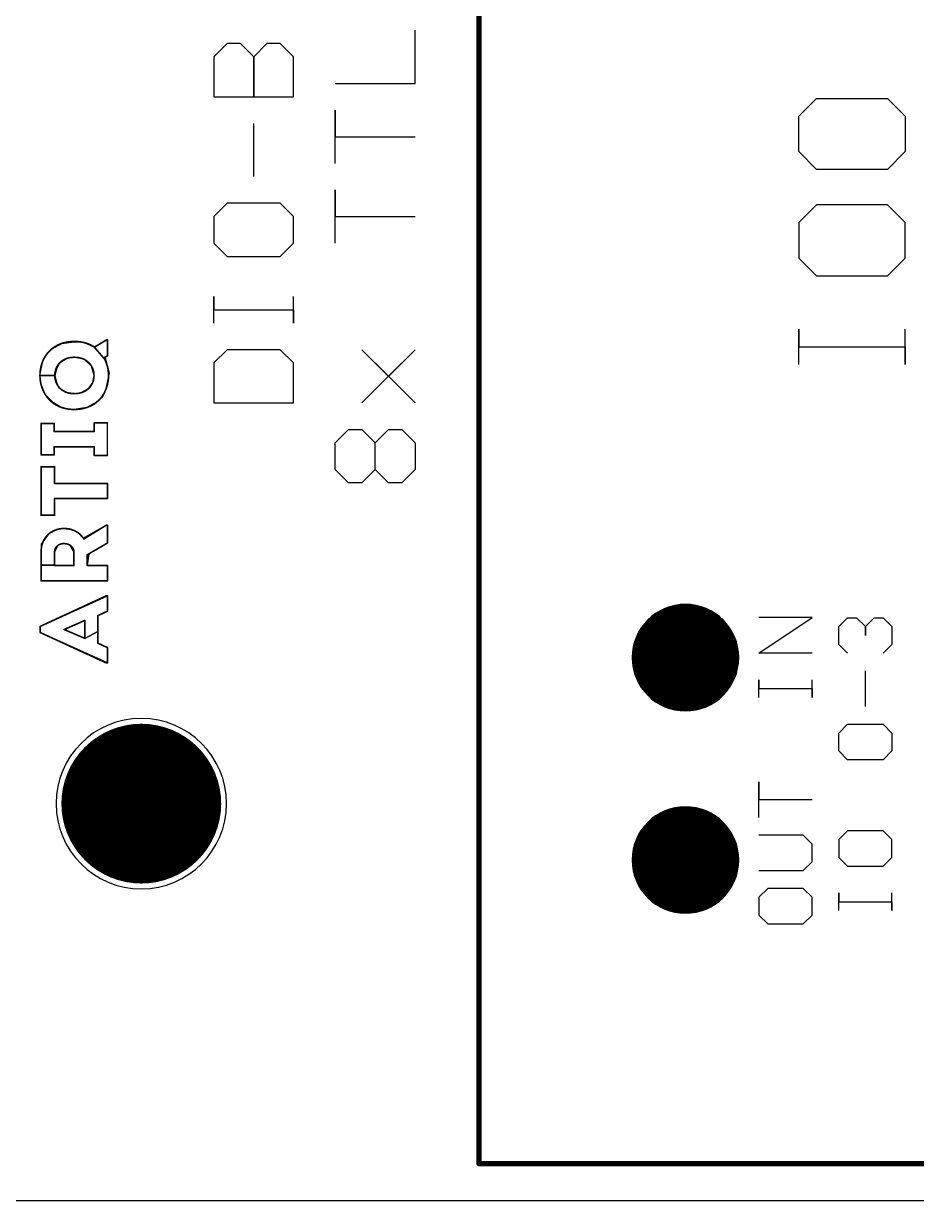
# Model space of a CAD drawing. Header units: millimetres. Extents: x 34 to 167, y 52 to 98.
# Drawn here: x 46.45 to 63.21, y 52.31 to 74.4 of the extents above; entities that cross this region are included whole.
import ezdxf

# ---------------------------------------------------------------- set-up
doc = ezdxf.new("R2010")
doc.units = ezdxf.units.MM
for name, color, linetype in [('BottomLayer', 5, 'Continuous'), ('Mechanical1', 6, 'Continuous'), ('MultiLayer', 9, 'Continuous'), ('PadHoleLayer', 156, 'Continuous'), ('TopLayer', 1, 'Continuous'), ('TopOverlay', 2, 'Continuous')]:
    doc.layers.add(name, color=color, linetype=linetype)

msp = doc.modelspace()

# ---------------------------------------------------------------- linework, layer by layer
at = {"layer": 'BottomLayer'}
for points, const_width in [([(58.374, 62.5, 1), (59.374, 62.5, 1)], 1), ([(48.281, 59.758, 1), (49.043, 59.758, 1)], 0.762), ([(58.374, 58.7, 1), (59.374, 58.7, 1)], 1)]:
    msp.add_lwpolyline(points, format="xyb", close=True, dxfattribs=dict(at, const_width=const_width))
at = {"layer": 'Mechanical1'}
for points in [[(59.874, 62.5, 1), (57.874, 62.5, 1)], [(57.874, 62.5, 1), (57.874, 62.5, 1)], [(59.874, 62.5, 1), (59.874, 62.5, 1)], [(50.262, 59.758, 1), (47.062, 59.758, 1)], [(47.062, 59.758, 1), (47.062, 59.758, 1)], [(50.262, 59.758, 1), (50.262, 59.758, 1)], [(59.874, 58.7, 1), (57.874, 58.7, 1)], [(57.874, 58.7, 1), (57.874, 58.7, 1)], [(59.874, 58.7, 1), (59.874, 58.7, 1)]]:
    msp.add_lwpolyline(points, format="xyb", close=True, dxfattribs=at)
msp.add_lwpolyline([(33.962, 52.308), (162.362, 52.308)], dxfattribs=at)
at = {"layer": 'MultiLayer'}
for points, const_width in [([(58.374, 62.5, 1), (59.374, 62.5, 1)], 1), ([(48.281, 59.758, 1), (49.043, 59.758, 1)], 0.762), ([(58.374, 58.7, 1), (59.374, 58.7, 1)], 1)]:
    msp.add_lwpolyline(points, format="xyb", close=True, dxfattribs=dict(at, const_width=const_width))
at = {"layer": 'PadHoleLayer'}
for points, const_width in [([(58.374, 62.5, 1), (59.374, 62.5, 1)], 1), ([(47.912, 59.758, 1), (49.412, 59.758, 1)], 1.5), ([(58.374, 58.7, 1), (59.374, 58.7, 1)], 1)]:
    msp.add_lwpolyline(points, format="xyb", close=True, dxfattribs=dict(at, const_width=const_width))
at = {"layer": 'TopLayer'}
for points, const_width in [([(58.374, 62.5, 1), (59.374, 62.5, 1)], 1), ([(48.281, 59.758, 1), (49.043, 59.758, 1)], 0.762), ([(58.374, 58.7, 1), (59.374, 58.7, 1)], 1)]:
    msp.add_lwpolyline(points, format="xyb", close=True, dxfattribs=dict(at, const_width=const_width))
at = {"layer": 'TopOverlay'}
for p, q in [((53.8, 73.279), (53.8, 74.279)), ((50.271, 74.029), (50.021, 73.779)), ((50.521, 74.029), (50.271, 74.029)), ((50.771, 73.779), (50.521, 74.029)), ((51.021, 74.029), (50.771, 73.779)), ((51.271, 74.029), (51.021, 74.029)), ((51.521, 73.779), (51.271, 74.029)), ((50.021, 73.779), (50.021, 73.029)), ((50.771, 73.779), (50.771, 73.029)), ((50.771, 73.029), (50.771, 73.779)), ((51.521, 73.029), (51.521, 73.779)), ((52.3, 73.279), (53.8, 73.279)), ((50.021, 73.029), (51.521, 73.029)), ((61.001, 72.665), (61.334, 72.998)), ((61.334, 72.998), (62.667, 72.998)), ((62.667, 72.998), (63, 72.665)), ((52.3, 71.779), (52.3, 72.779)), ((52.3, 72.779), (52.3, 72.279)), ((50.771, 71.529), (50.771, 72.529)), ((61.001, 71.999), (61.001, 72.665)), ((63, 72.665), (63, 71.999)), ((52.3, 72.279), (53.8, 72.279)), ((61.334, 71.665), (61.001, 71.999)), ((63, 71.999), (62.667, 71.665)), ((62.667, 71.665), (61.334, 71.665)), ((52.3, 70.28), (52.3, 71.279)), ((52.3, 71.279), (52.3, 70.78)), ((50.271, 71.03), (50.021, 70.78)), ((51.271, 71.03), (50.271, 71.03)), ((51.521, 70.78), (51.271, 71.03)), ((61.334, 70.999), (61.001, 70.666)), ((62.667, 70.999), (61.334, 70.999)), ((63, 70.666), (62.667, 70.999)), ((50.021, 70.78), (50.021, 70.28)), ((51.521, 70.28), (51.521, 70.78)), ((52.3, 70.78), (53.8, 70.78)), ((61.001, 70.666), (61.001, 69.999)), ((63, 69.999), (63, 70.666)), ((50.021, 70.28), (50.271, 70.03)), ((51.271, 70.03), (51.521, 70.28)), ((50.271, 70.03), (51.271, 70.03)), ((61.001, 69.999), (61.334, 69.666)), ((62.667, 69.666), (63, 69.999)), ((61.334, 69.666), (62.667, 69.666)), ((50.021, 68.78), (50.021, 69.28)), ((50.021, 69.28), (50.021, 69.03)), ((51.521, 68.78), (51.521, 69.28)), ((50.021, 69.03), (51.521, 69.03)), ((51.521, 69.03), (51.521, 68.78)), ((61.001, 68), (61.001, 68.666)), ((61.001, 68.666), (61.001, 68.333)), ((63, 68), (63, 68.666)), ((46.888, 68.2), (46.987, 68.299)), ((46.987, 68.299), (47.168, 68.398)), ((47.168, 68.398), (47.405, 68.431)), ((47.405, 68.431), (47.488, 68.431)), ((47.488, 68.431), (47.603, 68.41)), ((47.603, 68.41), (47.774, 68.335)), ((47.774, 68.335), (48.025, 68.464)), ((48.025, 68.464), (48.025, 68.163)), ((50.271, 68.28), (50.021, 68.031)), ((51.271, 68.28), (50.271, 68.28)), ((51.521, 68.031), (51.271, 68.28)), ((52.8, 67.281), (53.8, 68.28)), ((53.3, 67.781), (52.8, 68.28)), ((52.8, 68.28), (53.8, 67.281)), ((53.8, 68.28), (53.3, 67.781)), ((61.001, 68.333), (63, 68.333)), ((63, 68.333), (63, 68)), ((46.76, 67.797), (46.815, 68.07)), ((46.815, 68.07), (46.888, 68.2)), ((47.27, 68.118), (47.127, 68.029)), ((47.405, 68.138), (47.27, 68.118)), ((47.597, 68.095), (47.405, 68.138)), ((47.727, 67.97), (47.597, 68.095)), ((48.025, 68.163), (47.987, 68.127)), ((47.987, 68.127), (48.057, 67.841)), ((47.069, 67.917), (47.038, 67.797)), ((47.127, 68.029), (47.069, 67.917)), ((47.775, 67.797), (47.727, 67.97)), ((48.057, 67.841), (47.992, 67.521)), ((50.021, 68.031), (50.021, 67.281)), ((51.521, 67.281), (51.521, 68.031)), ((46.787, 67.615), (46.76, 67.797)), ((46.76, 67.797), (47.038, 67.797)), ((47.038, 67.797), (46.76, 67.797)), ((46.859, 67.439), (46.787, 67.615)), ((47.038, 67.797), (47.069, 67.666)), ((47.069, 67.666), (47.117, 67.564)), ((47.686, 67.564), (47.752, 67.666)), ((47.752, 67.666), (47.775, 67.797)), ((47.015, 67.285), (46.859, 67.439)), ((47.117, 67.564), (47.27, 67.475)), ((47.27, 67.475), (47.478, 67.46)), ((47.478, 67.46), (47.542, 67.475)), ((47.542, 67.475), (47.686, 67.564)), ((47.992, 67.521), (47.93, 67.386)), ((47.142, 67.208), (47.015, 67.285)), ((47.284, 67.163), (47.142, 67.208)), ((47.641, 67.194), (47.405, 67.158)), ((47.822, 67.293), (47.641, 67.194)), ((47.93, 67.386), (47.822, 67.293)), ((50.021, 67.281), (51.521, 67.281)), ((47.405, 67.158), (47.284, 67.163)), ((47.027, 66.894), (46.782, 66.894)), ((46.782, 66.894), (46.782, 66.309)), ((47.027, 66.743), (47.027, 66.894)), ((47.778, 66.743), (47.027, 66.743)), ((48.025, 66.906), (47.778, 66.906)), ((47.778, 66.906), (47.778, 66.743)), ((48.025, 66.296), (48.025, 66.906)), ((52.3, 66.531), (52.55, 66.781)), ((52.55, 66.781), (52.8, 66.781)), ((52.8, 66.781), (53.05, 66.531)), ((53.05, 66.531), (53.3, 66.781)), ((53.3, 66.781), (53.55, 66.781)), ((53.55, 66.781), (53.8, 66.531)), ((52.3, 66.031), (52.3, 66.531)), ((53.05, 66.031), (53.05, 66.531)), ((53.8, 66.531), (53.8, 66.031)), ((46.782, 66.309), (47.027, 66.309)), ((47.027, 66.309), (47.027, 66.459)), ((47.027, 66.459), (47.778, 66.459)), ((47.778, 66.459), (47.778, 66.296)), ((47.778, 66.296), (48.025, 66.296)), ((46.782, 66.084), (47.035, 66.084)), ((46.782, 65.171), (46.782, 66.084)), ((47.035, 66.084), (47.035, 65.771)), ((52.55, 65.781), (52.3, 66.031)), ((53.05, 66.031), (52.8, 65.781)), ((53.3, 65.781), (53.05, 66.031)), ((53.8, 66.031), (53.55, 65.781)), ((47.035, 65.771), (48.025, 65.771)), ((48.025, 65.771), (48.025, 65.487)), ((52.8, 65.781), (52.55, 65.781)), ((53.55, 65.781), (53.3, 65.781)), ((48.025, 65.487), (47.035, 65.487)), ((47.035, 65.487), (47.035, 65.171)), ((47.035, 65.171), (46.782, 65.171)), ((47.574, 64.744), (48.004, 64.986)), ((48.004, 64.986), (48.025, 64.986)), ((48.025, 64.986), (48.025, 64.651)), ((46.791, 64.627), (46.933, 64.828)), ((46.933, 64.828), (47.078, 64.903)), ((47.078, 64.903), (47.193, 64.923)), ((47.193, 64.923), (47.358, 64.903)), ((47.358, 64.903), (47.472, 64.846)), ((47.472, 64.846), (47.574, 64.744)), ((46.782, 64.238), (46.791, 64.627)), ((47.093, 64.603), (47.035, 64.484)), ((47.188, 64.64), (47.093, 64.603)), ((47.318, 64.615), (47.188, 64.64)), ((47.397, 64.484), (47.318, 64.615)), ((48.025, 64.651), (47.676, 64.448)), ((47.035, 64.484), (47.035, 64.238)), ((47.397, 64.228), (47.397, 64.484)), ((47.676, 64.448), (47.647, 64.229)), ((46.782, 63.941), (46.782, 64.238)), ((46.782, 64.238), (47.397, 64.228)), ((47.035, 64.238), (46.782, 64.238)), ((47.647, 64.229), (48.025, 64.229)), ((48.025, 64.229), (48.025, 63.941)), ((48.025, 63.941), (46.782, 63.941)), ((46.765, 63.086), (48.025, 63.659)), ((48.025, 63.659), (48.025, 63.371)), ((47.604, 63.199), (47.215, 63.027)), ((47.604, 62.86), (47.604, 63.199)), ((48.025, 63.371), (47.844, 63.286)), ((47.844, 63.286), (47.844, 62.992)), ((60.25, 62.583), (61.25, 63.25)), ((61.25, 63.25), (60.25, 63.25)), ((61.75, 63.082), (61.917, 63.248)), ((61.917, 63.248), (62.084, 63.248)), ((62.084, 63.248), (62.25, 63.082)), ((62.25, 63.082), (62.417, 63.248)), ((62.417, 63.248), (62.583, 63.248)), ((62.583, 63.248), (62.75, 63.082)), ((46.765, 62.971), (46.765, 63.086)), ((48.025, 62.4), (46.765, 62.971)), ((47.215, 63.027), (47.604, 62.86)), ((47.844, 62.992), (47.604, 62.86)), ((47.604, 62.86), (47.844, 62.992)), ((47.844, 62.992), (47.844, 62.773)), ((61.75, 62.748), (61.75, 63.082)), ((62.25, 63.082), (62.25, 62.915)), ((62.25, 62.915), (62.25, 63.082)), ((62.75, 63.082), (62.75, 62.748)), ((47.844, 62.773), (48.025, 62.688)), ((48.025, 62.688), (48.025, 62.4)), ((61.25, 62.583), (60.25, 62.583)), ((61.917, 62.582), (61.75, 62.748)), ((62.75, 62.748), (62.583, 62.582)), ((62.25, 61.582), (62.25, 62.249)), ((60.25, 61.75), (60.25, 62.083)), ((60.25, 62.083), (60.25, 61.917)), ((60.25, 61.917), (61.25, 61.917)), ((61.25, 61.75), (61.25, 62.083)), ((61.25, 61.917), (61.25, 61.75)), ((61.75, 61.082), (61.917, 61.249)), ((61.917, 61.249), (62.583, 61.249)), ((62.583, 61.249), (62.75, 61.082)), ((61.75, 60.749), (61.75, 61.082)), ((62.75, 61.082), (62.75, 60.749)), ((61.917, 60.582), (61.75, 60.749)), ((62.583, 60.582), (61.917, 60.582)), ((62.75, 60.749), (62.583, 60.582)), ((60.25, 59.499), (60.25, 60.166)), ((60.25, 60.166), (60.25, 59.833)), ((60.25, 59.833), (61.25, 59.833)), ((61.917, 59.25), (61.75, 59.083)), ((62.583, 59.25), (61.917, 59.25)), ((62.75, 59.083), (62.583, 59.25)), ((61.083, 59.166), (60.25, 59.166)), ((61.25, 59), (61.083, 59.166)), ((61.25, 58.666), (61.25, 59)), ((61.75, 59.083), (61.75, 58.75)), ((62.75, 58.75), (62.75, 59.083)), ((61.083, 58.5), (61.25, 58.666)), ((61.75, 58.75), (61.917, 58.583)), ((61.917, 58.583), (62.583, 58.583)), ((62.583, 58.583), (62.75, 58.75)), ((60.25, 58.5), (61.083, 58.5)), ((60.417, 58.166), (60.25, 58)), ((61.083, 58.166), (60.417, 58.166)), ((61.25, 58), (61.083, 58.166)), ((60.25, 58), (60.25, 57.667)), ((61.25, 57.667), (61.25, 58)), ((61.75, 57.75), (61.75, 58.083)), ((61.75, 58.083), (61.75, 57.917)), ((61.75, 57.917), (62.75, 57.917)), ((62.75, 57.75), (62.75, 58.083)), ((62.75, 57.917), (62.75, 57.75)), ((60.25, 57.667), (60.417, 57.5)), ((60.417, 57.5), (61.083, 57.5)), ((61.083, 57.5), (61.25, 57.667))]:
    msp.add_line(p, q, dxfattribs=at)
for points, const_width in [([(55, 66), (55, 90)], 0.1), ([(47.774, 68.335), (47.969, 68.11)], 0.03), ([(47.774, 68.335), (47.785, 68.329)], 0.03), ([(47.785, 68.329), (48.009, 68.464)], 0.03), ([(48.009, 68.464), (48.025, 68.464)], 0.03), ([(48.025, 68.163), (48.025, 68.464)], 0.03), ([(47.96, 68.128), (48.025, 68.163)], 0.03), ([(47.96, 68.128), (47.969, 68.11)], 0.03), ([(46.782, 66.309), (46.782, 66.894)], 0.03), ([(46.782, 66.894), (47.027, 66.894)], 0.03), ([(47.027, 66.743), (47.027, 66.894)], 0.03), ([(47.027, 66.743), (47.778, 66.743)], 0.03), ([(47.778, 66.743), (47.778, 66.906)], 0.03), ([(47.778, 66.906), (48.025, 66.906)], 0.03), ([(48.025, 66.296), (48.025, 66.906)], 0.03), ([(46.782, 66.309), (47.027, 66.309)], 0.03), ([(47.027, 66.459), (47.778, 66.459)], 0.03), ([(47.027, 66.309), (47.027, 66.459)], 0.03), ([(47.778, 66.296), (47.778, 66.459)], 0.03), ([(47.778, 66.296), (48.025, 66.296)], 0.03), ([(46.782, 65.171), (46.782, 66.084)], 0.03), ([(46.782, 66.084), (47.035, 66.084)], 0.03), ([(47.035, 65.771), (47.035, 66.084)], 0.03), ([(55, 62), (55, 66)], 0.1), ([(47.035, 65.771), (48.025, 65.771)], 0.03), ([(48.025, 65.487), (48.025, 65.771)], 0.03), ([(47.035, 65.171), (47.035, 65.487)], 0.03), ([(47.035, 65.487), (48.025, 65.487)], 0.03), ([(46.782, 65.171), (47.035, 65.171)], 0.03), ([(47.585, 64.727), (48.004, 64.985)], 0.03), ([(48.004, 64.985), (48.025, 64.985)], 0.03), ([(48.025, 64.65), (48.025, 64.985)], 0.03), ([(47.574, 64.743), (47.585, 64.727)], 0.03), ([(47.647, 64.43), (48.025, 64.65)], 0.03), ([(46.782, 63.94), (46.782, 64.483)], 0.03), ([(47.034, 64.468), (47.035, 64.483)], 0.03), ([(47.034, 64.452), (47.034, 64.468)], 0.03), ([(47.034, 64.436), (47.034, 64.452)], 0.03), ([(47.034, 64.42), (47.034, 64.436)], 0.03), ([(47.034, 64.405), (47.034, 64.42)], 0.03), ([(47.034, 64.405), (47.034, 64.389)], 0.03), ([(47.034, 64.389), (47.034, 64.373)], 0.03), ([(47.034, 64.373), (47.034, 64.357)], 0.03), ([(47.034, 64.357), (47.034, 64.325)], 0.03), ([(47.034, 64.325), (47.034, 64.317)], 0.03), ([(47.034, 64.317), (47.034, 64.31)], 0.03), ([(47.034, 64.31), (47.034, 64.302)], 0.03), ([(47.034, 64.302), (47.034, 64.294)], 0.03), ([(47.034, 64.294), (47.035, 64.286)], 0.03), ([(47.035, 64.286), (47.035, 64.279)], 0.03), ([(47.397, 64.227), (47.397, 64.483)], 0.03), ([(47.647, 64.228), (47.647, 64.43)], 0.03), ([(47.035, 64.279), (47.035, 64.271)], 0.03), ([(47.035, 64.271), (47.035, 64.263)], 0.03), ([(47.035, 64.263), (47.035, 64.248)], 0.03), ([(47.035, 64.227), (47.035, 64.248)], 0.03), ([(47.035, 64.227), (47.397, 64.227)], 0.03), ([(47.647, 64.228), (48.025, 64.228)], 0.03), ([(48.025, 63.94), (48.025, 64.228)], 0.03), ([(46.782, 63.94), (48.025, 63.94)], 0.03), ([(46.765, 63.086), (48.003, 63.659)], 0.03), ([(48.003, 63.659), (48.025, 63.659)], 0.03), ([(48.025, 63.371), (48.025, 63.659)], 0.03), ([(47.215, 63.027), (47.604, 63.199)], 0.03), ([(47.604, 62.86), (47.604, 63.199)], 0.03), ([(47.844, 63.286), (48.025, 63.371)], 0.03), ([(47.844, 62.773), (47.844, 63.286)], 0.03), ([(46.765, 62.971), (46.765, 63.086)], 0.03), ([(46.765, 62.971), (48.003, 62.4)], 0.03), ([(47.215, 63.027), (47.604, 62.86)], 0.03), ([(47.844, 62.773), (48.025, 62.688)], 0.03), ([(48.025, 62.4), (48.025, 62.688)], 0.03), ([(48.003, 62.4), (48.025, 62.4)], 0.03), ([(55, 53), (55, 62)], 0.1), ([(55, 53), (98.25, 53)], 0.1)]:
    msp.add_lwpolyline(points, dxfattribs=dict(at, const_width=const_width))
at = {"layer": 'TopOverlay', "const_width": 0.03}
for points in [[(46.815, 68.07, -0.121713), (46.987, 68.299)], [(46.987, 68.299, -0.08923), (47.168, 68.398)], [(47.168, 68.398, -0.082173), (47.405, 68.435)], [(47.405, 68.435, -0.024862), (47.488, 68.431)], [(47.488, 68.431, -0.041128), (47.604, 68.41)], [(47.604, 68.41, -0.076296), (47.774, 68.335)], [(46.76, 67.797, -0.10144), (46.815, 68.07)], [(47.127, 68.029, -0.130203), (47.27, 68.118)], [(47.27, 68.118, -0.040287), (47.334, 68.133)], [(47.334, 68.133, -0.036986), (47.405, 68.138)], [(47.405, 68.138, -0.076951), (47.542, 68.118)], [(47.542, 68.118, -0.042274), (47.597, 68.095)], [(47.597, 68.095, -0.283151), (47.775, 67.797)], [(47.969, 68.11, -0.012843), (47.984, 68.081)], [(47.984, 68.081, -0.10974), (48.047, 67.792)], [(47.038, 67.797, -0.188409), (47.127, 68.029)], [(46.859, 67.439, -0.139016), (46.76, 67.797)], [(47.215, 67.498, -0.282047), (47.038, 67.797)], [(47.775, 67.797, -0.189487), (47.686, 67.564)], [(48.047, 67.792, -0.101479), (47.992, 67.521)], [(47.28, 67.168, -0.223663), (46.859, 67.439)], [(47.27, 67.475, -0.042507), (47.215, 67.498)], [(47.405, 67.455, -0.07753), (47.27, 67.475)], [(47.478, 67.46, -0.036709), (47.405, 67.455)], [(47.542, 67.475, -0.040012), (47.478, 67.46)], [(47.686, 67.564, -0.129767), (47.542, 67.475)], [(47.992, 67.521, -0.121683), (47.822, 67.293)], [(47.405, 67.158, -0.039292), (47.28, 67.168)], [(47.641, 67.195, -0.082179), (47.405, 67.158)], [(47.822, 67.293, -0.08921), (47.641, 67.195)], [(46.811, 64.654, -0.134946), (46.933, 64.827)], [(46.933, 64.827, -0.098514), (47.078, 64.904)], [(47.078, 64.904, -0.153363), (47.358, 64.902)], [(47.358, 64.902, -0.167062), (47.574, 64.743)], [(46.782, 64.483, -0.027406), (46.785, 64.543)], [(46.785, 64.543, -0.059848), (46.811, 64.654)], [(47.035, 64.483, -0.09313), (47.045, 64.541)], [(47.045, 64.541, -0.138672), (47.093, 64.602)], [(47.093, 64.602, -0.038316), (47.114, 64.616)], [(47.114, 64.616, -0.03453), (47.138, 64.627)], [(47.138, 64.627, -0.061061), (47.188, 64.639)], [(47.188, 64.639, -0.028782), (47.214, 64.64)], [(47.214, 64.64, -0.091249), (47.294, 64.625)], [(47.294, 64.625, -0.034206), (47.318, 64.614)], [(47.318, 64.614, -0.037523), (47.339, 64.6)], [(47.339, 64.6, -0.04135), (47.358, 64.582)], [(47.358, 64.582, -0.193784), (47.397, 64.483)]]:
    msp.add_lwpolyline(points, format="xyb", dxfattribs=at)
at = {"layer": 'TopOverlay'}
for points, const_width in [([(46.979, 68.299, 1), (46.994, 68.299, 1)], 0.015), ([(46.979, 68.299, 1), (46.994, 68.299, 1)], 0.015), ([(47.16, 68.398, 1), (47.175, 68.398, 1)], 0.015), ([(47.16, 68.398, 1), (47.175, 68.398, 1)], 0.015), ([(47.398, 68.435, 1), (47.413, 68.435, 1)], 0.015), ([(47.398, 68.435, 1), (47.413, 68.435, 1)], 0.015), ([(47.48, 68.431, 1), (47.495, 68.431, 1)], 0.015), ([(47.48, 68.431, 1), (47.495, 68.431, 1)], 0.015), ([(47.596, 68.41, 1), (47.611, 68.41, 1)], 0.015), ([(47.596, 68.41, 1), (47.611, 68.41, 1)], 0.015), ([(47.767, 68.335, 1), (47.782, 68.335, 1)], 0.015), ([(47.767, 68.335, 1), (47.782, 68.335, 1)], 0.015), ([(47.767, 68.335, 1), (47.782, 68.335, 1)], 0.015), ([(47.778, 68.329, 1), (47.793, 68.329, 1)], 0.015), ([(47.778, 68.329, 1), (47.793, 68.329, 1)], 0.015), ([(48.002, 68.464, 1), (48.017, 68.464, 1)], 0.015), ([(48.002, 68.464, 1), (48.017, 68.464, 1)], 0.015), ([(48.018, 68.464, 1), (48.033, 68.464, 1)], 0.015), ([(48.018, 68.464, 1), (48.033, 68.464, 1)], 0.015), ([(46.808, 68.07, 1), (46.823, 68.07, 1)], 0.015), ([(46.808, 68.07, 1), (46.823, 68.07, 1)], 0.015), ([(47.263, 68.118, 1), (47.278, 68.118, 1)], 0.015), ([(47.263, 68.118, 1), (47.278, 68.118, 1)], 0.015), ([(47.326, 68.133, 1), (47.341, 68.133, 1)], 0.015), ([(47.326, 68.133, 1), (47.341, 68.133, 1)], 0.015), ([(47.398, 68.138, 1), (47.413, 68.138, 1)], 0.015), ([(47.398, 68.138, 1), (47.413, 68.138, 1)], 0.015), ([(47.534, 68.118, 1), (47.549, 68.118, 1)], 0.015), ([(47.534, 68.118, 1), (47.549, 68.118, 1)], 0.015), ([(47.59, 68.095, 1), (47.605, 68.095, 1)], 0.015), ([(47.59, 68.095, 1), (47.605, 68.095, 1)], 0.015), ([(47.952, 68.128, 1), (47.967, 68.128, 1)], 0.015), ([(47.952, 68.128, 1), (47.967, 68.128, 1)], 0.015), ([(47.962, 68.11, 1), (47.977, 68.11, 1)], 0.015), ([(47.962, 68.11, 1), (47.977, 68.11, 1)], 0.015), ([(47.962, 68.11, 1), (47.977, 68.11, 1)], 0.015), ([(47.976, 68.081, 1), (47.991, 68.081, 1)], 0.015), ([(47.976, 68.081, 1), (47.991, 68.081, 1)], 0.015), ([(48.018, 68.163, 1), (48.033, 68.163, 1)], 0.015), ([(48.018, 68.163, 1), (48.033, 68.163, 1)], 0.015), ([(47.12, 68.029, 1), (47.135, 68.029, 1)], 0.015), ([(47.12, 68.029, 1), (47.135, 68.029, 1)], 0.015), ([(46.752, 67.797, 1), (46.767, 67.797, 1)], 0.015), ([(46.752, 67.797, 1), (46.767, 67.797, 1)], 0.015), ([(47.031, 67.797, 1), (47.046, 67.797, 1)], 0.015), ([(47.031, 67.797, 1), (47.046, 67.797, 1)], 0.015), ([(47.768, 67.797, 1), (47.783, 67.797, 1)], 0.015), ([(47.768, 67.797, 1), (47.783, 67.797, 1)], 0.015), ([(48.039, 67.792, 1), (48.054, 67.792, 1)], 0.015), ([(48.039, 67.792, 1), (48.054, 67.792, 1)], 0.015), ([(46.852, 67.439, 1), (46.867, 67.439, 1)], 0.015), ([(46.852, 67.439, 1), (46.867, 67.439, 1)], 0.015), ([(47.207, 67.498, 1), (47.222, 67.498, 1)], 0.015), ([(47.207, 67.498, 1), (47.222, 67.498, 1)], 0.015), ([(47.263, 67.475, 1), (47.278, 67.475, 1)], 0.015), ([(47.263, 67.475, 1), (47.278, 67.475, 1)], 0.015), ([(47.398, 67.455, 1), (47.413, 67.455, 1)], 0.015), ([(47.398, 67.455, 1), (47.413, 67.455, 1)], 0.015), ([(47.47, 67.46, 1), (47.485, 67.46, 1)], 0.015), ([(47.47, 67.46, 1), (47.485, 67.46, 1)], 0.015), ([(47.534, 67.475, 1), (47.549, 67.475, 1)], 0.015), ([(47.534, 67.475, 1), (47.549, 67.475, 1)], 0.015), ([(47.678, 67.564, 1), (47.693, 67.564, 1)], 0.015), ([(47.678, 67.564, 1), (47.693, 67.564, 1)], 0.015), ([(47.984, 67.521, 1), (47.999, 67.521, 1)], 0.015), ([(47.984, 67.521, 1), (47.999, 67.521, 1)], 0.015), ([(47.272, 67.168, 1), (47.287, 67.168, 1)], 0.015), ([(47.272, 67.168, 1), (47.287, 67.168, 1)], 0.015), ([(47.398, 67.158, 1), (47.413, 67.158, 1)], 0.015), ([(47.398, 67.158, 1), (47.413, 67.158, 1)], 0.015), ([(47.634, 67.195, 1), (47.649, 67.195, 1)], 0.015), ([(47.634, 67.195, 1), (47.649, 67.195, 1)], 0.015), ([(47.814, 67.293, 1), (47.829, 67.293, 1)], 0.015), ([(47.814, 67.293, 1), (47.829, 67.293, 1)], 0.015), ([(46.774, 66.894, 1), (46.789, 66.894, 1)], 0.015), ([(46.774, 66.894, 1), (46.789, 66.894, 1)], 0.015), ([(47.02, 66.894, 1), (47.035, 66.894, 1)], 0.015), ([(47.02, 66.894, 1), (47.035, 66.894, 1)], 0.015), ([(47.02, 66.743, 1), (47.035, 66.743, 1)], 0.015), ([(47.02, 66.743, 1), (47.035, 66.743, 1)], 0.015), ([(47.771, 66.906, 1), (47.786, 66.906, 1)], 0.015), ([(47.771, 66.906, 1), (47.786, 66.906, 1)], 0.015), ([(47.771, 66.743, 1), (47.786, 66.743, 1)], 0.015), ([(47.771, 66.743, 1), (47.786, 66.743, 1)], 0.015), ([(48.018, 66.906, 1), (48.033, 66.906, 1)], 0.015), ([(48.018, 66.906, 1), (48.033, 66.906, 1)], 0.015), ([(46.774, 66.309, 1), (46.789, 66.309, 1)], 0.015), ([(46.774, 66.309, 1), (46.789, 66.309, 1)], 0.015), ([(47.02, 66.459, 1), (47.035, 66.459, 1)], 0.015), ([(47.02, 66.459, 1), (47.035, 66.459, 1)], 0.015), ([(47.02, 66.309, 1), (47.035, 66.309, 1)], 0.015), ([(47.02, 66.309, 1), (47.035, 66.309, 1)], 0.015), ([(47.771, 66.459, 1), (47.786, 66.459, 1)], 0.015), ([(47.771, 66.459, 1), (47.786, 66.459, 1)], 0.015), ([(47.771, 66.296, 1), (47.786, 66.296, 1)], 0.015), ([(47.771, 66.296, 1), (47.786, 66.296, 1)], 0.015), ([(48.018, 66.296, 1), (48.033, 66.296, 1)], 0.015), ([(48.018, 66.296, 1), (48.033, 66.296, 1)], 0.015), ([(46.774, 66.084, 1), (46.789, 66.084, 1)], 0.015), ([(46.774, 66.084, 1), (46.789, 66.084, 1)], 0.015), ([(47.027, 66.084, 1), (47.042, 66.084, 1)], 0.015), ([(47.027, 66.084, 1), (47.042, 66.084, 1)], 0.015), ([(54.975, 66, 1), (55.025, 66, 1)], 0.05), ([(54.975, 66, 1), (55.025, 66, 1)], 0.05), ([(47.027, 65.771, 1), (47.042, 65.771, 1)], 0.015), ([(47.027, 65.771, 1), (47.042, 65.771, 1)], 0.015), ([(48.018, 65.771, 1), (48.033, 65.771, 1)], 0.015), ([(48.018, 65.771, 1), (48.033, 65.771, 1)], 0.015), ([(47.027, 65.487, 1), (47.042, 65.487, 1)], 0.015), ([(47.027, 65.487, 1), (47.042, 65.487, 1)], 0.015), ([(48.018, 65.487, 1), (48.033, 65.487, 1)], 0.015), ([(48.018, 65.487, 1), (48.033, 65.487, 1)], 0.015), ([(46.774, 65.171, 1), (46.789, 65.171, 1)], 0.015), ([(46.774, 65.171, 1), (46.789, 65.171, 1)], 0.015), ([(47.027, 65.171, 1), (47.042, 65.171, 1)], 0.015), ([(47.027, 65.171, 1), (47.042, 65.171, 1)], 0.015), ([(47.996, 64.985, 1), (48.011, 64.985, 1)], 0.015), ([(47.996, 64.985, 1), (48.011, 64.985, 1)], 0.015), ([(48.018, 64.985, 1), (48.033, 64.985, 1)], 0.015), ([(48.018, 64.985, 1), (48.033, 64.985, 1)], 0.015), ([(46.925, 64.827, 1), (46.94, 64.827, 1)], 0.015), ([(46.925, 64.827, 1), (46.94, 64.827, 1)], 0.015), ([(47.07, 64.904, 1), (47.085, 64.904, 1)], 0.015), ([(47.07, 64.904, 1), (47.085, 64.904, 1)], 0.015), ([(47.351, 64.902, 1), (47.366, 64.902, 1)], 0.015), ([(47.351, 64.902, 1), (47.366, 64.902, 1)], 0.015), ([(47.566, 64.743, 1), (47.581, 64.743, 1)], 0.015), ([(47.566, 64.743, 1), (47.581, 64.743, 1)], 0.015), ([(47.577, 64.727, 1), (47.592, 64.727, 1)], 0.015), ([(47.577, 64.727, 1), (47.592, 64.727, 1)], 0.015), ([(46.778, 64.543, 1), (46.793, 64.543, 1)], 0.015), ([(46.778, 64.543, 1), (46.793, 64.543, 1)], 0.015), ([(46.804, 64.654, 1), (46.819, 64.654, 1)], 0.015), ([(46.804, 64.654, 1), (46.819, 64.654, 1)], 0.015), ([(47.038, 64.541, 1), (47.053, 64.541, 1)], 0.015), ([(47.038, 64.541, 1), (47.053, 64.541, 1)], 0.015), ([(47.085, 64.602, 1), (47.1, 64.602, 1)], 0.015), ([(47.085, 64.602, 1), (47.1, 64.602, 1)], 0.015), ([(47.107, 64.616, 1), (47.122, 64.616, 1)], 0.015), ([(47.107, 64.616, 1), (47.122, 64.616, 1)], 0.015), ([(47.13, 64.627, 1), (47.145, 64.627, 1)], 0.015), ([(47.13, 64.627, 1), (47.145, 64.627, 1)], 0.015), ([(47.181, 64.639, 1), (47.196, 64.639, 1)], 0.015), ([(47.181, 64.639, 1), (47.196, 64.639, 1)], 0.015), ([(47.207, 64.64, 1), (47.222, 64.64, 1)], 0.015), ([(47.207, 64.64, 1), (47.222, 64.64, 1)], 0.015), ([(47.286, 64.625, 1), (47.301, 64.625, 1)], 0.015), ([(47.286, 64.625, 1), (47.301, 64.625, 1)], 0.015), ([(47.31, 64.614, 1), (47.325, 64.614, 1)], 0.015), ([(47.31, 64.614, 1), (47.325, 64.614, 1)], 0.015), ([(47.332, 64.6, 1), (47.347, 64.6, 1)], 0.015), ([(47.332, 64.6, 1), (47.347, 64.6, 1)], 0.015), ([(47.351, 64.582, 1), (47.366, 64.582, 1)], 0.015), ([(47.351, 64.582, 1), (47.366, 64.582, 1)], 0.015), ([(48.018, 64.65, 1), (48.033, 64.65, 1)], 0.015), ([(48.018, 64.65, 1), (48.033, 64.65, 1)], 0.015), ([(46.774, 64.483, 1), (46.789, 64.483, 1)], 0.015), ([(46.774, 64.483, 1), (46.789, 64.483, 1)], 0.015), ([(47.027, 64.468, 1), (47.042, 64.468, 1)], 0.015), ([(47.027, 64.468, 1), (47.042, 64.468, 1)], 0.015), ([(47.027, 64.452, 1), (47.042, 64.452, 1)], 0.015), ([(47.027, 64.452, 1), (47.042, 64.452, 1)], 0.015), ([(47.026, 64.436, 1), (47.041, 64.436, 1)], 0.015), ([(47.026, 64.436, 1), (47.041, 64.436, 1)], 0.015), ([(47.026, 64.42, 1), (47.041, 64.42, 1)], 0.015), ([(47.026, 64.42, 1), (47.041, 64.42, 1)], 0.015), ([(47.026, 64.405, 1), (47.041, 64.405, 1)], 0.015), ([(47.026, 64.405, 1), (47.041, 64.405, 1)], 0.015), ([(47.026, 64.389, 1), (47.041, 64.389, 1)], 0.015), ([(47.026, 64.389, 1), (47.041, 64.389, 1)], 0.015), ([(47.026, 64.373, 1), (47.041, 64.373, 1)], 0.015), ([(47.026, 64.373, 1), (47.041, 64.373, 1)], 0.015), ([(47.026, 64.357, 1), (47.042, 64.357, 1)], 0.015), ([(47.026, 64.357, 1), (47.042, 64.357, 1)], 0.015), ([(47.027, 64.325, 1), (47.042, 64.325, 1)], 0.015), ([(47.027, 64.325, 1), (47.042, 64.325, 1)], 0.015), ([(47.027, 64.317, 1), (47.042, 64.317, 1)], 0.015), ([(47.027, 64.317, 1), (47.042, 64.317, 1)], 0.015), ([(47.027, 64.31, 1), (47.042, 64.31, 1)], 0.015), ([(47.027, 64.31, 1), (47.042, 64.31, 1)], 0.015), ([(47.027, 64.302, 1), (47.042, 64.302, 1)], 0.015), ([(47.027, 64.302, 1), (47.042, 64.302, 1)], 0.015), ([(47.027, 64.294, 1), (47.042, 64.294, 1)], 0.015), ([(47.027, 64.294, 1), (47.042, 64.294, 1)], 0.015), ([(47.027, 64.483, 1), (47.042, 64.483, 1)], 0.015), ([(47.027, 64.483, 1), (47.042, 64.483, 1)], 0.015), ([(47.027, 64.286, 1), (47.042, 64.286, 1)], 0.015), ([(47.027, 64.286, 1), (47.042, 64.286, 1)], 0.015), ([(47.389, 64.483, 1), (47.404, 64.483, 1)], 0.015), ([(47.389, 64.483, 1), (47.404, 64.483, 1)], 0.015), ([(47.64, 64.43, 1), (47.655, 64.43, 1)], 0.015), ([(47.64, 64.43, 1), (47.655, 64.43, 1)], 0.015), ([(47.027, 64.279, 1), (47.042, 64.279, 1)], 0.015), ([(47.027, 64.279, 1), (47.042, 64.279, 1)], 0.015), ([(47.027, 64.271, 1), (47.042, 64.271, 1)], 0.015), ([(47.027, 64.271, 1), (47.042, 64.271, 1)], 0.015), ([(47.027, 64.263, 1), (47.042, 64.263, 1)], 0.015), ([(47.027, 64.263, 1), (47.042, 64.263, 1)], 0.015), ([(47.027, 64.248, 1), (47.042, 64.248, 1)], 0.015), ([(47.027, 64.248, 1), (47.042, 64.248, 1)], 0.015), ([(47.027, 64.227, 1), (47.042, 64.227, 1)], 0.015), ([(47.027, 64.227, 1), (47.042, 64.227, 1)], 0.015), ([(47.389, 64.227, 1), (47.404, 64.227, 1)], 0.015), ([(47.389, 64.227, 1), (47.404, 64.227, 1)], 0.015), ([(47.64, 64.228, 1), (47.655, 64.228, 1)], 0.015), ([(47.64, 64.228, 1), (47.655, 64.228, 1)], 0.015), ([(48.018, 64.228, 1), (48.033, 64.228, 1)], 0.015), ([(48.018, 64.228, 1), (48.033, 64.228, 1)], 0.015), ([(46.774, 63.94, 1), (46.789, 63.94, 1)], 0.015), ([(46.774, 63.94, 1), (46.789, 63.94, 1)], 0.015), ([(48.018, 63.94, 1), (48.033, 63.94, 1)], 0.015), ([(48.018, 63.94, 1), (48.033, 63.94, 1)], 0.015), ([(47.995, 63.659, 1), (48.01, 63.659, 1)], 0.015), ([(47.995, 63.659, 1), (48.01, 63.659, 1)], 0.015), ([(48.018, 63.659, 1), (48.033, 63.659, 1)], 0.015), ([(48.018, 63.659, 1), (48.033, 63.659, 1)], 0.015), ([(47.596, 63.199, 1), (47.611, 63.199, 1)], 0.015), ([(47.596, 63.199, 1), (47.611, 63.199, 1)], 0.015), ([(47.836, 63.286, 1), (47.851, 63.286, 1)], 0.015), ([(47.836, 63.286, 1), (47.851, 63.286, 1)], 0.015), ([(48.018, 63.371, 1), (48.033, 63.371, 1)], 0.015), ([(48.018, 63.371, 1), (48.033, 63.371, 1)], 0.015), ([(46.758, 63.086, 1), (46.773, 63.086, 1)], 0.015), ([(46.758, 63.086, 1), (46.773, 63.086, 1)], 0.015), ([(46.758, 62.971, 1), (46.773, 62.971, 1)], 0.015), ([(46.758, 62.971, 1), (46.773, 62.971, 1)], 0.015), ([(47.207, 63.027, 1), (47.222, 63.027, 1)], 0.015), ([(47.207, 63.027, 1), (47.222, 63.027, 1)], 0.015), ([(47.596, 62.86, 1), (47.611, 62.86, 1)], 0.015), ([(47.596, 62.86, 1), (47.611, 62.86, 1)], 0.015), ([(47.836, 62.773, 1), (47.851, 62.773, 1)], 0.015), ([(47.836, 62.773, 1), (47.851, 62.773, 1)], 0.015), ([(48.018, 62.688, 1), (48.033, 62.688, 1)], 0.015), ([(48.018, 62.688, 1), (48.033, 62.688, 1)], 0.015), ([(47.995, 62.4, 1), (48.01, 62.4, 1)], 0.015), ([(47.995, 62.4, 1), (48.01, 62.4, 1)], 0.015), ([(48.018, 62.4, 1), (48.033, 62.4, 1)], 0.015), ([(48.018, 62.4, 1), (48.033, 62.4, 1)], 0.015), ([(54.975, 62, 1), (55.025, 62, 1)], 0.05), ([(54.975, 62, 1), (55.025, 62, 1)], 0.05), ([(54.975, 53, 1), (55.025, 53, 1)], 0.05), ([(54.975, 53, 1), (55.025, 53, 1)], 0.05)]:
    msp.add_lwpolyline(points, format="xyb", close=True, dxfattribs=dict(at, const_width=const_width))
msp.add_solid([(46.782, 64.227), (47.035, 64.227), (46.782, 64.238), (47.035, 64.238)], dxfattribs=at)

doc.saveas('drawing.dxf')
